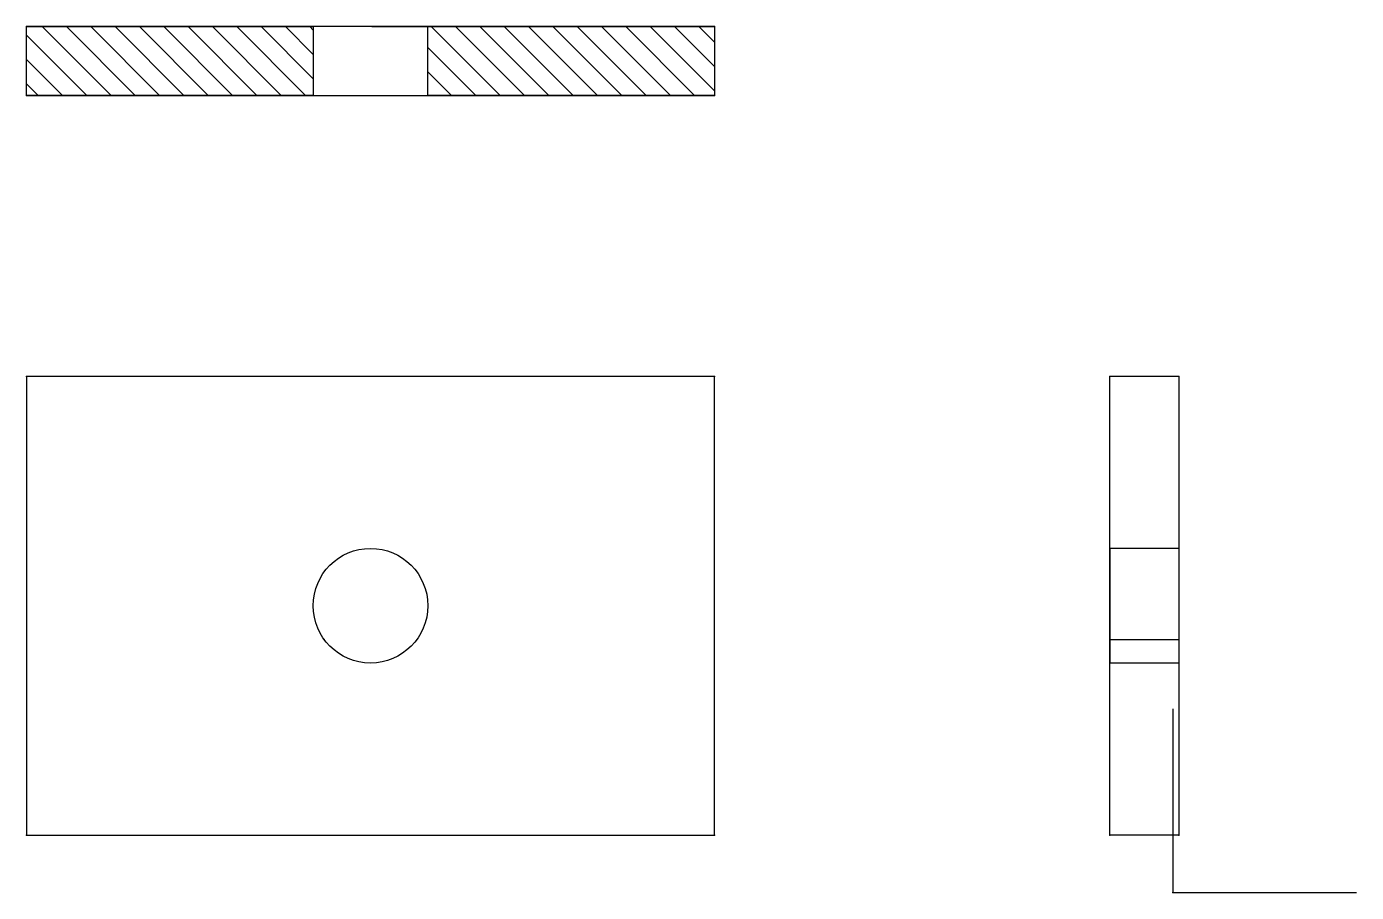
# Model space of a CAD drawing. Extents: x 40 to 272, y 60 to 211.
import ezdxf

# ---------------------------------------------------------------- set-up
doc = ezdxf.new("R2010")
doc.units = 0
for name, color, linetype in [('HATCH', 8, 'CONTINUOUS'), ('HIDDEN', 8, 'CONTINUOUS'), ('VISIBLE', 7, 'CONTINUOUS')]:
    doc.layers.add(name, color=color, linetype=linetype)

msp = doc.modelspace()

# ---------------------------------------------------------------- linework, layer by layer
at = {"layer": 'HATCH'}
for p, q in [((40, 209.49), (50.49, 199)), ((42.73, 211), (54.73, 199)), ((46.97, 211), (58.97, 199)), ((51.21, 211), (63.21, 199)), ((55.46, 211), (67.46, 199)), ((59.7, 211), (71.7, 199)), ((63.94, 211), (75.94, 199)), ((68.18, 211), (80.18, 199)), ((72.43, 211), (84.43, 199)), ((76.67, 211), (88.67, 199)), ((80.91, 211), (90, 201.91)), ((85.15, 211), (90, 206.15)), ((89.4, 211), (90, 210.4)), ((110.61, 211), (122.61, 199)), ((114.85, 211), (126.85, 199)), ((119.1, 211), (131.1, 199)), ((123.34, 211), (135.34, 199)), ((127.58, 211), (139.58, 199)), ((131.82, 211), (143.82, 199)), ((136.07, 211), (148.07, 199)), ((140.31, 211), (152.31, 199)), ((144.55, 211), (156.55, 199)), ((148.79, 211), (160, 199.79)), ((153.04, 211), (160, 204.04)), ((157.28, 211), (160, 208.28)), ((110, 207.37), (118.37, 199)), ((40, 205.24), (46.24, 199)), ((110, 203.12), (114.12, 199)), ((40, 201), (42, 199))]:
    msp.add_line(p, q, dxfattribs=at)
at = {"layer": 'HIDDEN'}
for p, q in [((241, 120), (229, 120)), ((229, 104.12), (241, 104.12)), ((241, 100), (229, 100))]:
    msp.add_line(p, q, dxfattribs=at)
at = {"layer": 'VISIBLE'}
for p, q in [((40, 211), (90, 211)), ((160, 211), (40, 211)), ((40, 199), (40, 211)), ((100.24, 211), (90, 211)), ((90, 211), (90, 199)), ((100.24, 211), (110, 211)), ((110, 211), (160, 211)), ((110, 199), (110, 211)), ((160, 211), (160, 199)), ((40, 199), (160, 199)), ((90, 199), (40, 199)), ((90, 199), (100.24, 199)), ((100.24, 199), (110, 199)), ((160, 199), (110, 199)), ((160, 150), (40, 150)), ((40, 150), (40, 70)), ((160, 70), (160, 150)), ((229, 70), (229, 150)), ((241, 150), (229, 150)), ((241, 150), (241, 70)), ((229, 120), (229, 100)), ((241, 120), (241, 100)), ((240, 92), (240, 60)), ((40, 70), (160, 70)), ((241, 70), (229, 70)), ((240, 60), (272, 60))]:
    msp.add_line(p, q, dxfattribs=at)
msp.add_circle((100, 110), 10, dxfattribs=at)
for p in [(40, 211), (160, 211), (40, 199), (160, 199), (40, 150), (160, 150), (229, 150), (241, 150), (91.91, 104.12), (40, 70), (160, 70), (229, 70), (241, 70), (240, 60)]:
    msp.add_point(p, dxfattribs=at)

doc.saveas('drawing.dxf')
